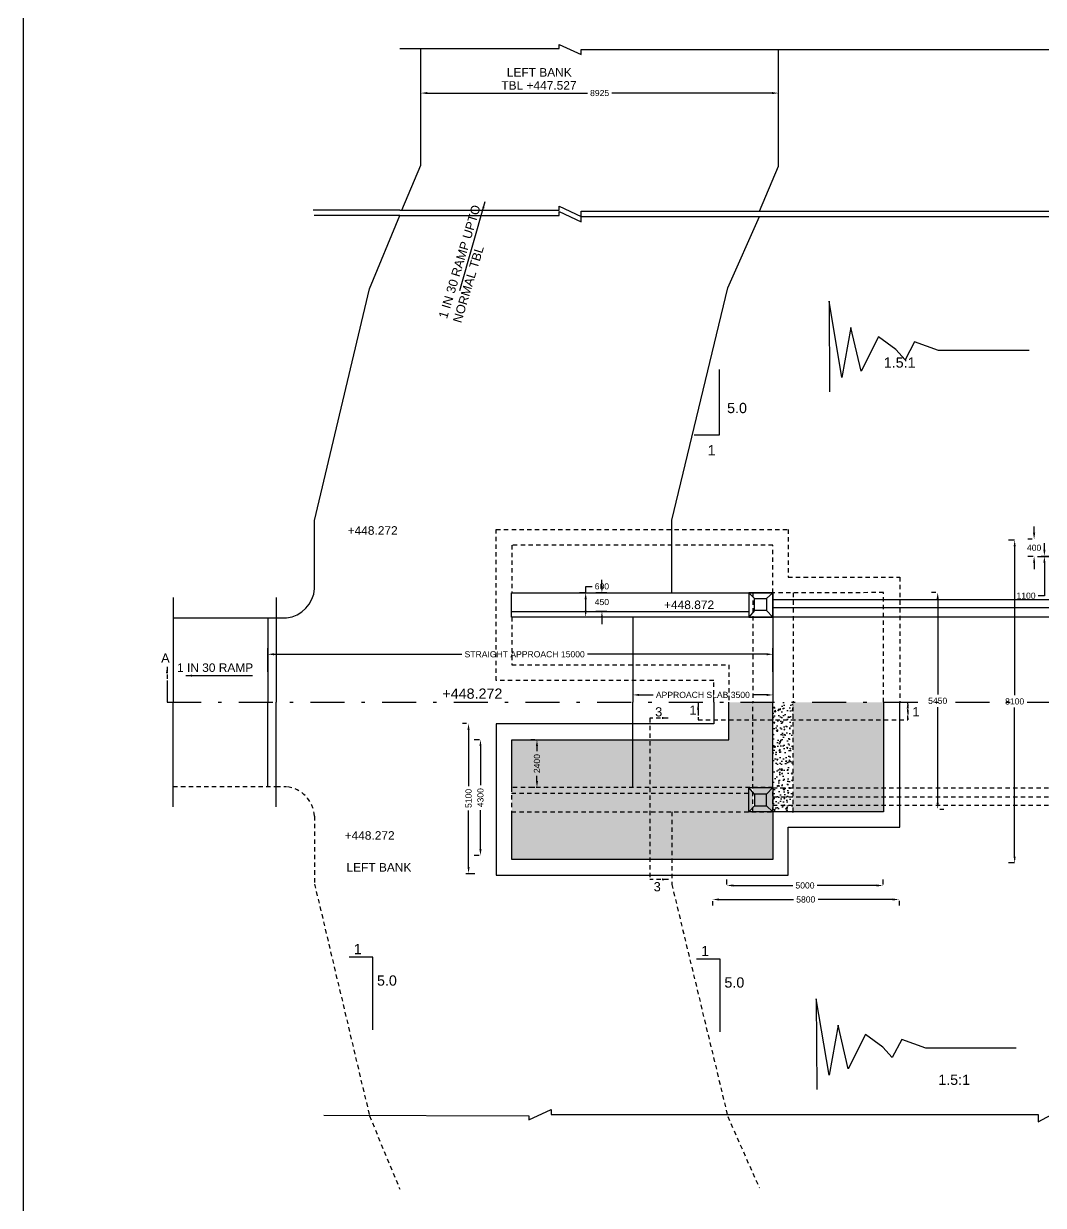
# Model space of a CAD drawing. Header units: metres. Extents: x 323 to 450, y 282 to 479.
# Drawn here: x 323.04 to 352.92, y 307.12 to 341.74 of the extents above; entities that cross this region are included whole.
import ezdxf

# ---------------------------------------------------------------- set-up
doc = ezdxf.new("R2010")
doc.units = ezdxf.units.M
doc.header["$MEASUREMENT"] = 0
doc.linetypes.add('DASHDOT', pattern=[1, 0.5, -0.25, 0, -0.25])
doc.linetypes.add('HIDDEN', pattern=[9.525, 6.35, -3.175])
for name, color, linetype in [('DIMENSION', 255, 'Continuous'), ('DRAWING', 7, 'Continuous'), ('HATCH', 7, 'Continuous'), ('TEXT', 255, 'Continuous')]:
    doc.layers.add(name, color=color, linetype=linetype)
doc.styles.get("Standard").update_dxf_attribs({"font": 'arial.ttf'})
doc.dimstyles.get("Standard").update_dxf_attribs({"dimtxt": 0.18, "dimasz": 0.1875, "dimexe": 0.18, "dimexo": 0.0625, "dimgap": 0.09, "dimtad": 0, "dimtih": 1, "dimtoh": 1, "dimdec": 4, "dimzin": 0, "dimdsep": 46, "dimtxsty": 'Standard', "dimcen": 0.09, "dimadec": 0, "dimazin": 0, "dimtfac": 1, "dimtdec": 4, "dimtofl": 0, "dimtmove": 0, "dimatfit": 3, "dimfxl": 1, "dimtolj": 1, "dimtzin": 0, "dimarcsym": 0})
pattern_1 = [(50, (-224.50044, 14.78083), (0.35863009, -0.03137607), [0.0375, -0.4125]), (355, (-224.50044, 14.78083), (-0.06937567, 0.37609607), [0.03, -0.33]), (100.4514, (-224.47055, 14.77822), (0.2892547, 0.34471977), [0.0318701, -0.35057106]), (46.1842, (-224.50044, 14.88083), (0.53362052, -0.0827595), [0.05625, -0.61875]), (96.6356, (-224.45597, 14.87394), (0.46733135, 0.48705894), [0.04780514, -0.5258565]), (351.1842, (-224.50044, 14.88083), (0.46733097, 0.4870593), [0.045, -0.495]), (21, (-224.45044, 14.85583), (0.29845353, -0.20130945), [0.0375, -0.4125]), (326, (-224.45044, 14.85583), (0.12165767, 0.36257502), [0.03, -0.33]), (71.4514, (-224.42557, 14.83906), (0.42011131, 0.16126525), [0.0318701, -0.35057106]), (37.5, (-224.50044, 14.78083), (0.006079928, 0.166446927), [0, -0.326, 0, -0.335, 0, -0.33125]), (7.5, (-224.50044, 14.78083), (0.13153477, 0.197205856), [0, -0.191, 0, -0.3185, 0, -0.12625]), (327.5, (-224.61194, 14.78083), (0.266911218, -0.011277436), [0, -0.125, 0, -0.39, 0, -0.5175]), (317.5, (-224.66194, 14.78083), (0.291593085, 0.05005249), [0, -0.1625, 0, -0.259, 0, -0.3675])]

# ---------------------------------------------------------------- blocks, each defined once
blk = doc.blocks.new('*D134')
at = {"layer": 'Defpoints', "color": 0, "ltscale": 0.02, "transparency": 16777216}
for p in [(345.155, 339.709), (334.679, 339.309), (345.155, 339.277)]:
    blk.add_point(p, dxfattribs=at)
at = {"layer": 'DIMENSION', "color": 0, "lineweight": -2, "ltscale": 0.02, "transparency": 16777216}
for p, q in [((334.679, 339.371), (334.679, 339.889)), ((334.867, 339.709), (339.557, 339.709)), ((344.967, 339.709), (340.276, 339.709)), ((345.155, 339.339), (345.155, 339.889))]:
    blk.add_line(p, q, dxfattribs=at)
at = {"layer": 'DIMENSION', "color": 0, "ltscale": 0.02, "transparency": 16777216}
for points in [[(334.867, 339.74), (334.867, 339.677), (334.679, 339.709)], [(344.967, 339.74), (344.967, 339.677), (345.155, 339.709)]]:
    blk.add_solid(points, dxfattribs=at)
at = {"layer": 'DIMENSION', "color": 0, "ltscale": 0.02, "transparency": 16777216, "insert": (339.917, 339.709), "char_height": 0.18, "attachment_point": 5}
blk.add_mtext('\\A1;8925', dxfattribs=at)
blk = doc.blocks.new('*D138')
at = {"layer": 'Defpoints', "color": 0, "ltscale": 0.02, "transparency": 16777216}
for p in [(339.508, 325.067), (339.589, 325.067), (339.589, 324.356)]:
    blk.add_point(p, dxfattribs=at)
at = {"layer": 'DIMENSION', "color": 0, "lineweight": -2, "ltscale": 0.02, "transparency": 16777216}
for p, q in [((339.508, 325.067), (339.508, 325.254)), ((339.508, 325.254), (339.695, 325.254)), ((339.526, 325.067), (339.328, 325.067)), ((339.508, 324.544), (339.508, 324.879)), ((339.526, 324.356), (339.328, 324.356))]:
    blk.add_line(p, q, dxfattribs=at)
at = {"layer": 'DIMENSION', "color": 0, "ltscale": 0.02, "transparency": 16777216}
for points in [[(339.476, 324.879), (339.539, 324.879), (339.508, 325.067)], [(339.476, 324.544), (339.539, 324.544), (339.508, 324.356)]]:
    blk.add_solid(points, dxfattribs=at)
at = {"layer": 'DIMENSION', "color": 0, "ltscale": 0.02, "transparency": 16777216, "insert": (339.984, 325.254), "char_height": 0.18, "attachment_point": 5}
blk.add_mtext('\\A1;600', dxfattribs=at)
blk = doc.blocks.new('*D139')
at = {"layer": 'Defpoints', "color": 0, "ltscale": 0.02, "transparency": 16777216}
for p in [(339.984, 325.067), (340.192, 325.067), (340.192, 324.523)]:
    blk.add_point(p, dxfattribs=at)
at = {"layer": 'DIMENSION', "color": 0, "lineweight": -2, "ltscale": 0.02, "transparency": 16777216}
for p, q in [((339.984, 325.254), (339.984, 325.442)), ((340.13, 325.067), (339.804, 325.067)), ((340.13, 324.523), (339.804, 324.523)), ((339.984, 324.335), (339.984, 324.148))]:
    blk.add_line(p, q, dxfattribs=at)
at = {"layer": 'DIMENSION', "color": 0, "ltscale": 0.02, "transparency": 16777216}
for points in [[(339.953, 325.254), (340.015, 325.254), (339.984, 325.067)], [(339.953, 324.335), (340.015, 324.335), (339.984, 324.523)]]:
    blk.add_solid(points, dxfattribs=at)
at = {"layer": 'DIMENSION', "color": 0, "ltscale": 0.02, "transparency": 16777216, "insert": (339.984, 324.795), "char_height": 0.18, "attachment_point": 5}
blk.add_mtext('\\A1;450', dxfattribs=at)
blk = doc.blocks.new('*D140')
at = {"layer": 'Defpoints', "color": 0, "ltscale": 0.02, "transparency": 16777216}
for p in [(344.996, 323.265), (330.192, 322.693), (344.996, 322.693)]:
    blk.add_point(p, dxfattribs=at)
at = {"layer": 'DIMENSION', "color": 0, "lineweight": -2, "ltscale": 0.02, "transparency": 16777216}
for p, q in [((330.192, 322.755), (330.192, 323.445)), ((344.996, 322.755), (344.996, 323.445)), ((330.379, 323.265), (335.881, 323.265)), ((344.808, 323.265), (339.559, 323.265))]:
    blk.add_line(p, q, dxfattribs=at)
at = {"layer": 'DIMENSION', "color": 0, "ltscale": 0.02, "transparency": 16777216}
for points in [[(330.379, 323.296), (330.379, 323.233), (330.192, 323.265)], [(344.808, 323.296), (344.808, 323.233), (344.996, 323.265)]]:
    blk.add_solid(points, dxfattribs=at)
at = {"layer": 'DIMENSION', "color": 0, "ltscale": 0.02, "transparency": 16777216, "insert": (337.72, 323.265), "char_height": 0.18, "attachment_point": 5}
blk.add_mtext('\\A1;STRAIGHT APPROACH 15000', dxfattribs=at)
blk = doc.blocks.new('*D141')
at = {"layer": 'Defpoints', "color": 0, "ltscale": 0.02, "transparency": 16777216}
for p in [(340.888, 322.137), (344.996, 322.137), (344.996, 322.074)]:
    blk.add_point(p, dxfattribs=at)
at = {"layer": 'DIMENSION', "color": 0, "lineweight": -2, "ltscale": 0.02, "transparency": 16777216}
for p, q in [((340.888, 322.075), (340.888, 321.894)), ((341.075, 322.074), (341.481, 322.074)), ((344.808, 322.074), (344.402, 322.074)), ((344.996, 322.075), (344.996, 321.894))]:
    blk.add_line(p, q, dxfattribs=at)
at = {"layer": 'DIMENSION', "color": 0, "ltscale": 0.02, "transparency": 16777216}
for points in [[(341.075, 322.105), (341.075, 322.043), (340.888, 322.074)], [(344.808, 322.105), (344.808, 322.043), (344.996, 322.074)]]:
    blk.add_solid(points, dxfattribs=at)
at = {"layer": 'DIMENSION', "color": 0, "ltscale": 0.02, "transparency": 16777216, "insert": (342.942, 322.074), "char_height": 0.18, "attachment_point": 5}
blk.add_mtext('\\A1;APPROACH SLAB 3500', dxfattribs=at)
blk = doc.blocks.new('*D142')
at = {"layer": 'Defpoints', "color": 0, "ltscale": 0.02, "transparency": 16777216}
for p in [(336.463, 320.761), (336.425, 317.368), (336.448, 317.368)]:
    blk.add_point(p, dxfattribs=at)
at = {"layer": 'DIMENSION', "color": 0, "lineweight": -2, "ltscale": 0.02, "transparency": 16777216}
for p, q in [((336.4, 320.761), (336.245, 320.761)), ((336.425, 320.574), (336.425, 319.427)), ((336.425, 317.555), (336.425, 318.702)), ((336.385, 317.368), (336.245, 317.368))]:
    blk.add_line(p, q, dxfattribs=at)
at = {"layer": 'DIMENSION', "color": 0, "ltscale": 0.02, "transparency": 16777216}
for points in [[(336.394, 320.574), (336.456, 320.574), (336.425, 320.761)], [(336.394, 317.555), (336.456, 317.555), (336.425, 317.368)]]:
    blk.add_solid(points, dxfattribs=at)
at = {"layer": 'DIMENSION', "color": 0, "ltscale": 0.02, "transparency": 16777216, "insert": (336.425, 319.064), "char_height": 0.18, "attachment_point": 5, "rotation": 90}
blk.add_mtext('\\A1;4300', dxfattribs=at)
blk = doc.blocks.new('*D143')
at = {"layer": 'Defpoints', "color": 0, "ltscale": 0.02, "transparency": 16777216}
for p in [(336.079, 321.238), (335.932, 316.846), (336.076, 316.846)]:
    blk.add_point(p, dxfattribs=at)
at = {"layer": 'DIMENSION', "color": 0, "lineweight": -2, "ltscale": 0.02, "transparency": 16777216}
for p, q in [((336.017, 321.238), (335.896, 321.238)), ((336.076, 321.051), (336.076, 319.401)), ((336.076, 317.033), (336.076, 318.684)), ((335.995, 316.846), (336.256, 316.846))]:
    blk.add_line(p, q, dxfattribs=at)
at = {"layer": 'DIMENSION', "color": 0, "ltscale": 0.02, "transparency": 16777216}
for points in [[(336.045, 321.051), (336.107, 321.051), (336.076, 321.238)], [(336.045, 317.033), (336.107, 317.033), (336.076, 316.846)]]:
    blk.add_solid(points, dxfattribs=at)
at = {"layer": 'DIMENSION', "color": 0, "ltscale": 0.02, "transparency": 16777216, "insert": (336.076, 319.042), "char_height": 0.18, "attachment_point": 5, "rotation": 90}
blk.add_mtext('\\A1;5100', dxfattribs=at)
blk = doc.blocks.new('*D144')
at = {"layer": 'Defpoints', "color": 0, "ltscale": 0.02, "transparency": 16777216}
for p in [(338.081, 320.761), (338.081, 320.761), (338.081, 319.362)]:
    blk.add_point(p, dxfattribs=at)
at = {"layer": 'DIMENSION', "color": 0, "lineweight": -2, "ltscale": 0.02, "transparency": 16777216}
for p, q in [((338.018, 320.761), (337.901, 320.761)), ((338.081, 320.574), (338.081, 320.422)), ((338.081, 319.55), (338.081, 319.702)), ((338.018, 319.362), (337.901, 319.362))]:
    blk.add_line(p, q, dxfattribs=at)
at = {"layer": 'DIMENSION', "color": 0, "ltscale": 0.02, "transparency": 16777216}
for points in [[(338.049, 320.574), (338.112, 320.574), (338.081, 320.761)], [(338.049, 319.55), (338.112, 319.55), (338.081, 319.362)]]:
    blk.add_solid(points, dxfattribs=at)
at = {"layer": 'DIMENSION', "color": 0, "ltscale": 0.02, "transparency": 16777216, "insert": (338.081, 320.062), "char_height": 0.18, "attachment_point": 5, "rotation": 90}
blk.add_mtext('\\A1;2400', dxfattribs=at)
blk = doc.blocks.new('*D145')
at = {"layer": 'Defpoints', "color": 0, "ltscale": 0.02, "transparency": 16777216}
for p in [(348.221, 316.491), (343.647, 316.453), (348.221, 316.453)]:
    blk.add_point(p, dxfattribs=at)
at = {"layer": 'DIMENSION', "color": 0, "lineweight": -2, "ltscale": 0.02, "transparency": 16777216}
for p, q in [((343.647, 316.516), (343.647, 316.671)), ((343.834, 316.491), (345.575, 316.491)), ((348.033, 316.491), (346.292, 316.491)), ((348.221, 316.516), (348.221, 316.671))]:
    blk.add_line(p, q, dxfattribs=at)
at = {"layer": 'DIMENSION', "color": 0, "ltscale": 0.02, "transparency": 16777216}
for points in [[(343.834, 316.522), (343.834, 316.46), (343.647, 316.491)], [(348.033, 316.522), (348.033, 316.46), (348.221, 316.491)]]:
    blk.add_solid(points, dxfattribs=at)
at = {"layer": 'DIMENSION', "color": 0, "ltscale": 0.02, "transparency": 16777216, "insert": (345.934, 316.491), "char_height": 0.18, "attachment_point": 5}
blk.add_mtext('\\A1;5000', dxfattribs=at)
blk = doc.blocks.new('*D146')
at = {"layer": 'Defpoints', "color": 0, "ltscale": 0.02, "transparency": 16777216}
for p in [(343.226, 316.089), (348.689, 316.108), (348.689, 316.08)]:
    blk.add_point(p, dxfattribs=at)
at = {"layer": 'DIMENSION', "color": 0, "lineweight": -2, "ltscale": 0.02, "transparency": 16777216}
for p, q in [((343.226, 316.027), (343.226, 315.9)), ((343.413, 316.08), (345.599, 316.08)), ((348.501, 316.08), (346.316, 316.08)), ((348.689, 316.045), (348.689, 315.9))]:
    blk.add_line(p, q, dxfattribs=at)
at = {"layer": 'DIMENSION', "color": 0, "ltscale": 0.02, "transparency": 16777216}
for points in [[(343.413, 316.111), (343.413, 316.049), (343.226, 316.08)], [(348.501, 316.111), (348.501, 316.049), (348.689, 316.08)]]:
    blk.add_solid(points, dxfattribs=at)
at = {"layer": 'DIMENSION', "color": 0, "ltscale": 0.02, "transparency": 16777216, "insert": (345.957, 316.08), "char_height": 0.18, "attachment_point": 5}
blk.add_mtext('\\A1;5800', dxfattribs=at)
blk = doc.blocks.new('*D147')
at = {"layer": 'Defpoints', "color": 0, "ltscale": 0.02, "transparency": 16777216}
for p in [(349.835, 325.073), (349.822, 318.729), (349.822, 318.729)]:
    blk.add_point(p, dxfattribs=at)
at = {"layer": 'DIMENSION', "color": 0, "lineweight": -2, "ltscale": 0.02, "transparency": 16777216}
for p, q in [((349.772, 325.073), (349.642, 325.073)), ((349.822, 324.886), (349.822, 322.083)), ((349.822, 318.917), (349.822, 321.719)), ((349.884, 318.729), (350.002, 318.729))]:
    blk.add_line(p, q, dxfattribs=at)
at = {"layer": 'DIMENSION', "color": 0, "ltscale": 0.02, "transparency": 16777216}
for points in [[(349.79, 324.886), (349.853, 324.886), (349.822, 325.073)], [(349.79, 318.917), (349.853, 318.917), (349.822, 318.729)]]:
    blk.add_solid(points, dxfattribs=at)
at = {"layer": 'DIMENSION', "color": 0, "ltscale": 0.02, "transparency": 16777216, "insert": (349.822, 321.901), "char_height": 0.18, "attachment_point": 5}
blk.add_mtext('\\A1;5450', dxfattribs=at)
blk = doc.blocks.new('*D148')
at = {"layer": 'Defpoints', "color": 0, "ltscale": 0.02, "transparency": 16777216}
for p in [(352.656, 326.636), (352.647, 326.134), (352.683, 326.134)]:
    blk.add_point(p, dxfattribs=at)
at = {"layer": 'DIMENSION', "color": 0, "lineweight": -2, "ltscale": 0.02, "transparency": 16777216}
for p, q in [((352.647, 326.824), (352.647, 327.011)), ((352.593, 326.636), (352.467, 326.636)), ((352.621, 326.134), (352.467, 326.134)), ((352.647, 325.946), (352.647, 325.759))]:
    blk.add_line(p, q, dxfattribs=at)
at = {"layer": 'DIMENSION', "color": 0, "ltscale": 0.02, "transparency": 16777216}
for points in [[(352.615, 326.824), (352.678, 326.824), (352.647, 326.636)], [(352.615, 325.946), (352.678, 325.946), (352.647, 326.134)]]:
    blk.add_solid(points, dxfattribs=at)
at = {"layer": 'DIMENSION', "color": 0, "ltscale": 0.02, "transparency": 16777216, "insert": (352.647, 326.385), "char_height": 0.18, "attachment_point": 5}
blk.add_mtext('\\A1;400', dxfattribs=at)
blk = doc.blocks.new('*D149')
at = {"layer": 'Defpoints', "color": 0, "ltscale": 0.02, "transparency": 16777216}
for p in [(352.683, 326.134), (352.791, 326.142), (352.948, 326.142)]:
    blk.add_point(p, dxfattribs=at)
at = {"layer": 'DIMENSION', "color": 0, "lineweight": -2, "ltscale": 0.02, "transparency": 16777216}
for p, q in [((352.948, 326.33), (352.948, 326.517)), ((352.746, 326.134), (353.128, 326.134)), ((352.853, 326.142), (353.128, 326.142)), ((352.948, 325.946), (352.948, 324.981)), ((352.948, 324.981), (352.761, 324.981))]:
    blk.add_line(p, q, dxfattribs=at)
at = {"layer": 'DIMENSION', "color": 0, "ltscale": 0.02, "transparency": 16777216}
for points in [[(352.917, 326.33), (352.98, 326.33), (352.948, 326.142)], [(352.917, 325.946), (352.98, 325.946), (352.948, 326.134)]]:
    blk.add_solid(points, dxfattribs=at)
at = {"layer": 'DIMENSION', "color": 0, "ltscale": 0.02, "transparency": 16777216, "insert": (352.411, 324.981), "char_height": 0.18, "attachment_point": 5}
blk.add_mtext('\\A1;1100', dxfattribs=at)
blk = doc.blocks.new('*D150')
at = {"layer": 'Defpoints', "color": 0, "ltscale": 0.02, "transparency": 16777216}
for p in [(352.135, 326.613), (352.077, 317.152), (352.133, 317.152)]:
    blk.add_point(p, dxfattribs=at)
at = {"layer": 'DIMENSION', "color": 0, "lineweight": -2, "ltscale": 0.02, "transparency": 16777216}
for p, q in [((352.072, 326.613), (351.897, 326.613)), ((352.077, 326.425), (352.077, 322.064)), ((352.077, 317.34), (352.077, 321.701)), ((352.071, 317.152), (351.897, 317.152))]:
    blk.add_line(p, q, dxfattribs=at)
at = {"layer": 'DIMENSION', "color": 0, "ltscale": 0.02, "transparency": 16777216}
for points in [[(352.045, 326.425), (352.108, 326.425), (352.077, 326.613)], [(352.045, 317.34), (352.108, 317.34), (352.077, 317.152)]]:
    blk.add_solid(points, dxfattribs=at)
at = {"layer": 'DIMENSION', "color": 0, "ltscale": 0.02, "transparency": 16777216, "insert": (352.077, 321.883), "char_height": 0.18, "attachment_point": 5}
blk.add_mtext('\\A1;8100', dxfattribs=at)

msp = doc.modelspace()

# ---------------------------------------------------------------- hatches: boundary and pattern name
at = {"layer": 'HATCH', "ltscale": 0.02}
h = msp.add_hatch(dxfattribs=at)
h.set_pattern_fill('AR-CONC', color=256, scale=0.05, style=0)
h.set_pattern_definition(pattern_1)
h.paths.add_polyline_path([(340.88751, 320.76141), (337.3451, 320.76141), (337.3451, 319.36229), (340.88751, 319.36229)])
h.paths.add_polyline_path([(344.99557, 321.85932), (343.69786, 321.85932), (343.69786, 320.76141), (340.88751, 320.76141), (340.88751, 319.36229), (344.99557, 319.36229)])
h.paths.add_polyline_path([(344.28436, 319.36229), (337.33816, 319.36229), (337.33816, 319.19601), (344.28436, 319.19601)])
h.paths.add_polyline_path([(344.28436, 319.19601), (337.33816, 319.19601), (337.33816, 318.6518), (344.28436, 318.6518)])
h.paths.add_polyline_path([(344.80568, 319.16953), (344.45908, 319.16953), (344.45908, 318.8213), (344.80568, 318.8213)])
h.paths.add_polyline_path([(344.99557, 319.36229), (344.40987, 319.36229), (344.40987, 319.22382), (344.45908, 319.16953), (344.80568, 319.16953)])
h.paths.add_polyline_path([(344.99557, 319.36229), (344.80568, 319.16953), (344.80568, 318.8213), (344.99557, 318.6518)])
h.paths.add_polyline_path([(344.40987, 319.22382), (344.28436, 319.36229), (344.28436, 318.6518), (344.40987, 318.77356)])
h.paths.add_polyline_path([(344.80568, 318.8213), (344.45908, 318.8213), (344.40987, 318.77356), (344.40987, 318.6518), (344.99557, 318.6518)])
h.paths.add_polyline_path([(344.99557, 318.6518), (344.28436, 318.6518), (337.3451, 318.6518), (337.3451, 317.25356), (344.99557, 317.25356)])
h.paths.add_polyline_path([(348.23233, 318.84509), (345.58487, 318.84509), (345.58487, 318.65101), (348.23233, 318.64747)])
h.paths.add_polyline_path([(348.23233, 319.0853), (345.58487, 319.0853), (345.58487, 318.84509), (348.23233, 318.84509)])
h.paths.add_polyline_path([(348.23233, 319.35173), (345.58487, 319.35173), (345.58487, 319.0853), (348.23233, 319.0853)])
h.paths.add_polyline_path([(348.23233, 321.85932), (345.58487, 321.85932), (345.58487, 319.35173), (348.23233, 319.35173)])
h = msp.add_hatch(dxfattribs=at)
h.set_pattern_fill('AR-CONC', color=256, scale=0.05, style=0)
h.set_pattern_definition(pattern_1)
h.paths.add_polyline_path([(344.99557, 319.36229), (344.99557, 319.35173), (345.58487, 319.35173), (345.58487, 321.85932), (344.99557, 321.85932)])
h.paths.add_polyline_path([(345.58487, 319.0853), (345.58487, 319.35173), (344.99557, 319.35173), (344.99557, 319.0853)])
h.paths.add_polyline_path([(344.99557, 319.0853), (344.99557, 318.84509), (345.58487, 318.84509), (345.58487, 319.0853)])
h.paths.add_polyline_path([(344.99557, 318.84509), (344.99557, 318.6518), (345.58487, 318.65101), (345.58487, 318.84509)])

# ---------------------------------------------------------------- linework, layer by layer
at = {"layer": 'DIMENSION', "ltscale": 0.02}
msp.add_lwpolyline([(431.69822, 282.48208), (323.04028, 282.48208), (323.04028, 360.03784), (431.69822, 360.03784)], close=True, dxfattribs=at)
for points in [[(352.49948, 332.16989), (349.84835, 332.16989), (349.14335, 332.41556), (348.86872, 331.89345), (348.59408, 332.19979), (348.08481, 332.56207), (347.57554, 331.56314), (347.28134, 332.83643), (347.01458, 331.37548), (346.63909, 333.61593), (346.65591, 330.9576)], [(333.2673, 312.2635), (333.2673, 314.3917), (332.57568, 314.3917)], [(343.44682, 312.20559), (343.44682, 314.33378), (342.7552, 314.33378)], [(352.12305, 311.72837), (349.47193, 311.72837), (348.76693, 311.97404), (348.4923, 311.45193), (348.21766, 311.75827), (347.70839, 312.12055), (347.19911, 311.12162), (346.90492, 312.39491), (346.63815, 310.93396), (346.26267, 313.17441), (346.27948, 310.51608)]]:
    msp.add_lwpolyline(points, dxfattribs=at)
at = {"layer": 'DRAWING', "ltscale": 0.02}
for points in [[(334.05827, 341.01879), (338.72675, 341.01879), (338.72675, 341.13673), (339.38027, 340.83711), (339.38027, 340.98692), (344.59625, 340.98692), (353.65009, 340.98692), (353.65009, 341.20019), (354.30768, 340.84285), (354.30768, 341.00663), (360.61894, 341.00663)], [(334.12049, 336.27591), (334.67903, 337.59828), (334.67903, 341.01879)], [(344.59625, 336.24404), (345.15478, 337.56641), (345.15478, 340.98692)], [(334.05827, 336.27591), (331.52505, 336.27591)], [(334.05827, 336.27591), (338.72675, 336.27591), (338.72675, 336.39385), (339.38027, 336.09423), (339.38027, 336.24404), (344.59625, 336.24404), (353.65009, 336.24404), (353.65009, 336.45731), (354.30768, 336.09997), (354.30768, 336.26375), (360.61894, 336.26375)], [(334.05827, 336.1219), (338.72675, 336.1219), (338.72675, 336.23984), (339.38027, 335.94022), (339.38027, 336.09003), (344.59625, 336.09003), (353.65009, 336.09003), (353.65009, 336.3033), (354.30768, 335.94596), (354.30768, 336.10974), (360.61894, 336.10974)], [(331.56378, 325.19488), (331.56378, 327.18504), (333.17241, 333.97323), (334.05827, 336.1219), (331.55237, 336.1219)], [(342.02972, 325.07336), (342.02972, 327.19518), (343.67148, 333.99838), (344.59625, 336.09003)], [(327.42401, 324.92682), (327.42401, 321.85932)], [(330.43588, 324.92682), (330.43588, 321.85932)], [(344.45908, 324.89733), (344.28436, 325.06684)], [(344.80568, 324.89733), (344.99557, 325.06684)], [(344.99557, 324.87354), (360.61894, 324.87354)], [(337.33816, 324.52262), (344.28436, 324.52262)], [(344.45908, 324.5491), (344.28436, 324.35634)], [(344.80568, 324.5491), (344.99557, 324.35634)], [(344.99557, 324.63333), (360.61894, 324.63333)], [(327.42401, 324.32971), (330.43588, 324.32971), (330.74128, 324.32971)], [(330.19175, 324.32971), (330.19175, 321.85932)], [(340.88751, 324.35634), (340.88751, 321.85932)], [(344.99557, 324.36691), (360.61894, 324.36691)], [(344.99557, 324.35634), (344.99557, 321.85932)], [(327.42401, 318.79182), (327.42401, 321.85932)], [(330.19175, 319.38892), (330.19175, 321.85932)], [(330.43588, 318.79182), (330.43588, 321.85932)], [(343.26072, 321.85932), (343.26072, 321.22282), (336.88615, 321.22282), (336.88615, 316.79453), (345.44096, 316.79453), (345.44096, 318.19481), (348.71001, 318.19481), (348.71001, 321.85932)], [(337.3451, 319.36229), (337.3451, 320.76141), (343.69786, 320.76141), (343.69786, 321.85932)], [(340.88751, 319.36229), (340.88751, 321.85932)], [(348.23233, 321.85932), (348.23233, 318.64747), (344.99557, 318.6518)], [(344.99557, 319.36229), (344.99557, 321.85932)], [(344.45908, 319.16953), (344.28436, 319.36229)], [(344.80568, 319.16953), (344.99557, 319.36229)], [(344.99557, 318.6518), (344.99557, 317.25356), (337.3451, 317.25356), (337.3451, 318.6518)], [(344.45908, 318.8213), (344.28436, 318.6518)], [(344.80568, 318.8213), (344.99557, 318.6518)], [(331.834, 309.76588), (337.84089, 309.7454), (337.84089, 309.62746), (338.4944, 309.92709), (338.4944, 309.77727), (343.71039, 309.77727), (352.76423, 309.77727), (352.76423, 309.564), (353.42182, 309.92135), (353.42182, 309.75757), (360.61894, 309.75757)]]:
    msp.add_lwpolyline(points, dxfattribs=at)
at = {"layer": 'DRAWING', "linetype": 'HIDDEN', "ltscale": 0.02}
for points in [[(343.26072, 321.85932), (343.26072, 322.49581), (336.88615, 322.49581), (336.88615, 326.9241), (345.44096, 326.9241), (345.44096, 325.52383), (348.71001, 325.52383), (348.71001, 321.85932)], [(344.99557, 325.06684), (344.99557, 326.46507), (337.3451, 326.46507), (337.3451, 325.06684)], [(344.40987, 325.06684), (344.40987, 321.87175)], [(348.23233, 321.85932), (348.23233, 325.07116), (344.99557, 325.06684)], [(345.58487, 325.06762), (345.58487, 321.85932)], [(337.3451, 324.35634), (337.3451, 322.95722), (343.69786, 322.95722), (343.69786, 321.85932)], [(344.40987, 318.6518), (344.40987, 321.84688)], [(345.58487, 318.65101), (345.58487, 321.85932)], [(342.80028, 321.64643), (342.80028, 321.3455), (348.947, 321.3455), (348.947, 321.65265)], [(327.42401, 319.38892), (330.43588, 319.38892), (330.74128, 319.38892)], [(344.99557, 319.35173), (360.61894, 319.35173)], [(337.33816, 319.19601), (344.28436, 319.19601)], [(344.99557, 319.0853), (360.61894, 319.0853)], [(342.02972, 318.64527), (342.02972, 316.52345), (343.67148, 309.72025), (344.59625, 307.6286)], [(344.99557, 318.84509), (360.61894, 318.84509)], [(331.56378, 318.52375), (331.56378, 316.53359), (333.17241, 309.7454), (334.05827, 307.59673), (334.05827, 307.59673)]]:
    msp.add_lwpolyline(points, dxfattribs=at)
at = {"layer": 'DRAWING', "ltscale": 0.02}
for points in [[(337.33816, 325.06684), (344.99557, 325.06684), (344.99557, 324.35634), (337.33816, 324.35634)], [(344.99557, 325.06684), (344.28436, 325.06684), (344.28436, 324.35634), (344.99557, 324.35634)], [(344.45908, 324.89733), (344.80568, 324.89733), (344.80568, 324.5491), (344.45908, 324.5491)], [(344.99557, 318.6518), (344.28436, 318.6518), (344.28436, 319.36229), (344.99557, 319.36229)], [(344.45908, 318.8213), (344.80568, 318.8213), (344.80568, 319.16953), (344.45908, 319.16953)]]:
    msp.add_lwpolyline(points, close=True, dxfattribs=at)
at = {"layer": 'DRAWING', "linetype": 'DASHDOT', "ltscale": 2}
msp.add_lwpolyline([(327.24145, 322.49583), (327.24145, 321.85932), (393.25555, 321.85932), (393.25555, 322.5024)], dxfattribs=at)
at = {"layer": 'DRAWING', "linetype": 'HIDDEN', "ltscale": 0.02}
msp.add_lwpolyline([(337.33816, 318.6518), (344.99557, 318.6518), (344.99557, 319.36229), (337.33816, 319.36229)], close=True, dxfattribs=at)
at = {"layer": 'DRAWING', "ltscale": 0.02}
msp.add_arc((330.63587, 325.25347), 0.92976, 276.50947, 356.386658, dxfattribs=at)
at = {"layer": 'DRAWING', "linetype": 'HIDDEN', "ltscale": 0.02}
msp.add_arc((330.63587, 318.46516), 0.92976, 3.613342, 83.49053, dxfattribs=at)
at = {"layer": 'TEXT', "ltscale": 0.02}
msp.add_lwpolyline([(343.41637, 331.60741), (343.41637, 329.68316), (342.68893, 329.68316)], dxfattribs=at)

# ---------------------------------------------------------------- texts
at = {"layer": 'DIMENSION', "ltscale": 0.02}
for s, p in [('A', (327.06897, 323.01928)), ('3', (341.54318, 321.44389)), ('1', (342.54523, 321.49185)), ('1', (349.08016, 321.44694)), ('3', (341.4988, 316.3194))]:
    msp.add_text(s, height=0.26942, dxfattribs=at).set_placement(p)
at = {"layer": 'TEXT'}
for s, p in [('LEFT BANK', (337.19807, 340.18917)), ('TBL +447.527', (337.03675, 339.80665)), ('+448.272', (332.53327, 326.76655)), ('+448.872', (341.80448, 324.58909)), ('1 IN 30 RAMP ', (327.53469, 322.74749)), (' +448.272', (332.3476, 317.83038)), ('LEFT BANK', (332.49943, 316.89588))]:
    msp.add_text(s, height=0.25, rotation=0.04695, dxfattribs=at).set_placement(p)
for s, p in [('1.5:1', (348.24178, 331.66414)), ('5.0', (343.6507, 330.33111)), ('1', (343.07966, 329.09443)), ('+448.272', (335.30801, 321.96239)), ('1', (332.71332, 314.47831)), ('1', (342.89284, 314.42039)), ('5.0', (333.39322, 313.55614)), ('5.0', (343.57274, 313.49823)), ('1.5:1', (349.83848, 310.6481))]:
    msp.add_text(s, height=0.3, dxfattribs=at).set_placement(p)
at = {"layer": 'TEXT', "insert": (335.19223, 333.15411), "char_height": 0.2613116, "width": 4.193204, "attachment_point": 1, "rotation": 73.311705}
msp.add_mtext('1 IN 30 RAMP UPTO NORMAL TBL', dxfattribs=at)

# ---------------------------------------------------------------- dimensions: what is measured, and where the dimension line sits
at = {"layer": 'DIMENSION', "ltscale": 0.02}
for base, p1, p2, text, picture, middle in [((345.15478, 339.70864), (334.67903, 339.30854), (345.15478, 339.27667), '8925', '*D134', (339.9169, 339.70864)), ((344.99557, 322.07415), (340.88751, 322.13715), (344.99557, 322.13715), 'APPROACH SLAB 3500', '*D141', (342.94154, 322.07415)), ((348.22093, 316.49085), (343.64692, 316.45348), (348.22093, 316.45348), '5000', '*D145', (345.93392, 316.49085)), ((348.68862, 316.07975), (343.22599, 316.0891), (348.68862, 316.10779), '5800', '*D146', (345.95731, 316.07975))]:
    dim = msp.add_linear_dim(base=base, p1=p1, p2=p2, text=text, dimstyle='Standard', dxfattribs=at)
    dim.commit()
    dim.dimension.update_dxf_attribs({"geometry": picture, "text_midpoint": middle})
for base, p1, p2, text, picture, middle in [((352.64655, 326.1339), (352.65567, 326.63626), (352.68303, 326.1339), '400', '*D148', (352.64655, 326.38508)), ((352.0765, 317.1523), (352.13469, 326.61279), (352.13307, 317.1523), '8100', '*D150', (352.0765, 321.88255)), ((339.50752, 325.06684), (339.58876, 324.35634), (339.58876, 325.06684), '600', '*D138', (339.98405, 325.25434)), ((339.98405, 325.06684), (340.19231, 324.52262), (340.19231, 325.06684), '450', '*D139', (339.98405, 324.79473)), ((349.8217, 318.72947), (349.83476, 325.0733), (349.82163, 318.72947), '5450', '*D147', (349.8217, 321.90139))]:
    dim = msp.add_linear_dim(base=base, p1=p1, p2=p2, angle=90, text=text, dimstyle='Standard', dxfattribs=at)
    dim.commit()
    dim.dimension.update_dxf_attribs({"geometry": picture, "text_midpoint": middle})
dim = msp.add_linear_dim(base=(352.94829, 326.14208), p1=(352.68303, 326.1339), p2=(352.79068, 326.14208), angle=90, text='1100', dimstyle='Standard', dxfattribs=at)
dim.commit()
dim.dimension.update_dxf_attribs({"geometry": '*D149', "text_midpoint": (352.4108, 324.98057), "dimtype": 160})
dim = msp.add_linear_dim(base=(344.99557, 323.26451), p1=(330.19175, 322.69292), p2=(344.99557, 322.69292), text='STRAIGHT APPROACH 15000', dimstyle='Standard', dxfattribs=at)
dim.commit()
dim.dimension.update_dxf_attribs({"geometry": '*D140', "text_midpoint": (337.71957, 323.26451), "dimtype": 160})
for base, p1, p2, text, picture, middle in [((336.07605, 316.846), (336.07937, 321.23842), (335.93242, 316.846), '5100', '*D143', (336.07605, 319.04221)), ((336.42478, 317.36751), (336.4629, 320.76141), (336.44755, 317.36751), '4300', '*D142', (336.42478, 319.06446)), ((338.08065, 320.76141), (338.08065, 319.36229), (338.08065, 320.76141), '2400', '*D144', (338.08065, 320.06185))]:
    dim = msp.add_linear_dim(base=base, p1=p1, p2=p2, angle=90, text=text, dimstyle='Standard', dxfattribs=at)
    dim.commit()
    dim.dimension.update_dxf_attribs({"geometry": picture, "text_midpoint": middle, "text_rotation": 90})

# ---------------------------------------------------------------- leaders
msp.add_leader([(327.78874, 322.63918), (329.74568, 322.63918)], dimstyle='Standard', override={"dimgap": 0.09, "dimtad": 0}, dxfattribs=at)
at = {"layer": 'DRAWING', "linetype": 'HIDDEN', "ltscale": 0.02}
for points in [[(327.24145, 322.8965), (327.24145, 321.85932)], [(342.80014, 321.82991), (342.80028, 321.3455)], [(348.94191, 321.85932), (348.947, 321.3455)], [(341.92921, 321.39802), (341.38734, 321.39802), (341.38734, 316.6844)], [(341.93504, 316.66806), (341.38734, 316.66806)]]:
    msp.add_leader(points, dimstyle='Standard', override={"dimgap": 0.09, "dimtad": 0}, dxfattribs=at)
at = {"layer": 'TEXT', "ltscale": 0.02}
msp.add_leader([(336.55712, 336.52217), (335.80963, 333.91314)], dimstyle='Standard', override={"dimgap": 0.09, "dimtad": 0}, dxfattribs=at)

doc.saveas('drawing.dxf')
